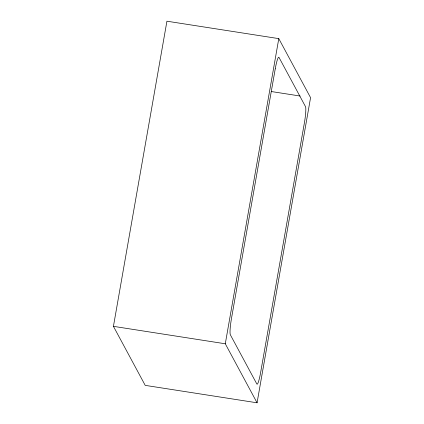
<?xml version="1.0" encoding="UTF-8"?>
<svg xmlns="http://www.w3.org/2000/svg" width="424" height="424" viewBox="0 0 424 424"><rect width="100%" height="100%" fill="white"/><g stroke="black" fill="none" stroke-linecap="round" stroke-linejoin="round"><path stroke-width="0.64" d="M113.431 326.342L166.929 21.2L278.791 38.632L310.569 97.658L257.071 402.8L145.209 385.368L113.431 326.342L225.292 343.779L257.071 402.8M225.292 343.779L278.791 38.632M271.318 91.536L300.102 96.025M275.25 68.836L231.478 318.498A14.252 1.707 -81.1 0 0 230.37 334.828L256.854 384.012A14.252 1.707 -81.1 0 0 260.612 372.601L304.379 122.939A14.252 1.707 -81.1 0 0 305.487 106.61L279.008 57.425A14.252 1.707 -81.1 0 0 275.25 68.836"/></g></svg>
